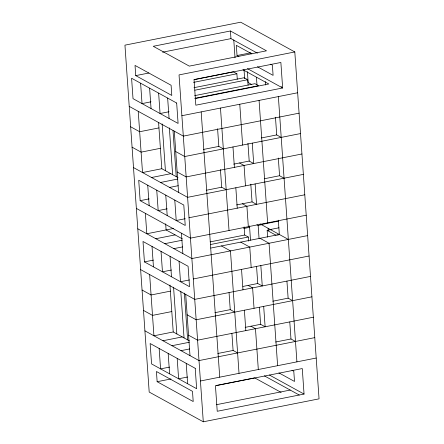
<?xml version="1.0" encoding="UTF-8"?>
<svg xmlns="http://www.w3.org/2000/svg" width="444" height="444" viewBox="0 0 444 444"><rect width="100%" height="100%" fill="white"/><g stroke="black" fill="none" stroke-linecap="round" stroke-linejoin="round"><path stroke-width="0.67" d="M230.43 30.986L153.252 46.287L189.311 66.123L266.494 50.816L230.43 30.986L230.963 38.634L257.409 53.18M162.587 52.192L230.963 38.634M135.736 75.619L171.8 95.454L171.09 85.254L135.026 65.418L135.736 75.619L148.895 73.01M251.953 53.924L236.325 45.332L237.035 55.533L250.849 52.797M294.805 51.948L179.032 74.903L203.291 421.8L319.058 398.845L294.805 51.948L240.709 22.2L124.942 45.155L149.195 392.052L203.291 421.8M194.017 79.581L233.283 71.795L236.891 73.776L237.268 79.221M193.562 82.368L236.891 73.776M194.006 87.679L244.1 77.744L247.708 79.731L248.091 85.17M194.899 90.199L247.708 79.731M151.032 101.82L142.03 103.607L140.604 83.2M194.666 95.643L254.923 83.694L258.53 85.681L194.888 98.296M195.016 98.607L268.809 83.977L242.968 69.764M169.064 111.738L160.062 113.525L158.636 93.118M181.885 115.718L297.658 92.763M158.958 127.911L139.666 131.735L130.647 126.779M299.084 113.165L183.317 136.119L129.221 106.371M160.384 148.318L141.092 152.142L132.073 147.18M203.519 149.428L218.825 146.398L223.332 148.873M261.405 137.951L276.706 134.921L281.213 137.396M300.51 133.572L184.743 156.527L175.724 151.571M178.038 177.644L161.81 168.72L142.518 172.549L138.234 111.327M151.532 177.506L170.829 173.682M233.755 164.125L249.195 161.061L253.702 163.542L252.275 143.135M301.937 153.979L186.169 176.934L177.15 171.972M160.55 182.462L177.844 179.032M169.564 187.424L178.211 185.709M140.149 200.677L185.226 225.469L183.799 205.061L138.722 180.27L140.149 200.677L149.156 198.89M206.377 190.243L221.678 187.207L226.185 189.688M264.258 178.766L279.559 175.73L284.071 178.211M303.363 174.381L187.596 197.336L133.5 167.588M167.183 208.808L158.181 210.595L156.754 190.187M236.608 204.934L252.048 201.876L256.554 204.351L255.128 183.949M189.022 217.743L304.789 194.788M185.215 218.726L176.213 220.507L174.786 200.105M173.41 228.488L146.798 233.766L145.371 213.359M155.811 238.722L175.108 234.898M306.216 215.196L190.448 238.151L136.352 208.397M164.829 243.678L182.129 240.248M261.305 224.553L278.604 221.123M256.937 224.742L258.142 225.402L261.999 224.636M243.667 228.499L249.656 227.311M173.843 248.64L182.495 246.925M270.318 229.509L278.971 227.794M267.632 237.163L267.155 230.364L271.018 229.598M210.173 241.886L244.7 235.043L248.307 237.024L248.59 241.103M210.395 244.539L248.307 237.024M210.806 248.057L279.337 234.465L278.338 220.185M277.456 235.065L278.743 234.809M144.428 261.893L189.51 286.685L188.084 266.278L143.001 241.486L144.428 261.893L153.435 260.106M307.648 235.603L191.875 258.558L137.784 228.804M171.467 270.024L162.46 271.811L161.033 251.404M193.301 278.96L309.074 256.005M189.499 279.942L180.492 281.724L179.065 261.322M170.374 291.153L151.077 294.983L142.063 290.021M242.962 286.43L257.753 283.5L262.26 285.975L260.833 265.573M310.5 276.412L194.727 299.367L140.637 269.619M171.8 311.56L152.503 315.384L143.49 310.428M214.935 312.676L230.236 309.64L234.748 312.121M272.821 301.199L288.123 298.163L292.629 300.644M311.927 296.82L196.154 319.774L187.14 314.813M189.455 340.892L173.227 331.968L153.935 335.792L149.65 274.575M162.948 340.748L182.24 336.924M245.171 327.367L260.606 324.309L265.118 326.79L263.686 306.382M313.353 317.221L197.586 340.176L188.567 335.22M171.961 345.709L189.261 342.28M180.98 350.666L189.627 348.951M217.788 353.485L233.094 350.455L237.601 352.93M275.674 342.008L290.975 338.977L295.482 341.453M314.779 337.629L199.012 360.584L144.916 330.836M169.586 367.094L160.578 368.881L159.152 348.473M157.143 381.707L193.207 401.537L192.491 391.336L156.427 371.5L157.143 381.707L170.957 378.965M187.618 377.012L178.61 378.793L177.184 358.391M200.438 380.991L316.206 358.036M216.095 385.531L254.69 377.877L281.135 392.424M216.422 404.695L290.215 390.06M304.051 394.061L217.227 411.277L215.445 385.769L302.27 368.553L304.051 394.061L269.464 375.041M270.585 64.175L272.388 65.163L273.099 75.369L257.47 66.772M237.035 55.533L238.839 56.527M247.452 68.62L282.65 87.979L280.869 62.471L194.039 79.687L195.821 105.195L282.65 87.979L281.102 86.608M251.759 84.549L248.152 82.562L247.391 71.684M239.544 162.976L244.05 165.457L245.482 185.858M242.396 203.785L246.908 206.266L248.335 226.673M260.101 223.893L288.35 239.427M267.155 230.364L276.174 235.32M260.04 238.295L269.053 243.251L277.617 365.684M240.742 242.119L249.761 247.08L251.187 267.482M221.451 245.943L230.464 250.904L239.027 373.337M182.323 238.861L166.095 229.937L165.662 223.815M248.107 285.409L252.614 287.89L254.04 308.297M250.96 326.223L255.467 328.699L258.319 369.513M291.986 370.257L293.789 371.251L294.505 381.452L278.876 372.86M264.369 375.846L299.228 395.021M278.36 96.587L296.914 361.86M275.469 117.233L276.706 134.921M278.327 158.047L279.559 175.73M286.935 281.157L288.123 298.163M289.788 321.972L290.975 338.977M265.423 81.596L265.662 84.998M268.121 228.249L268.265 230.292M259.068 100.411L267.627 222.844M256.454 77.323L256.976 84.804M258.142 225.402L259.046 238.328M244.039 69.813L244.655 78.655M247.957 143.379L249.195 161.061M250.81 184.188L252.048 201.876M256.565 266.494L257.753 283.5M259.418 307.304L260.606 324.309M249.506 225.885L250.505 240.171M239.771 104.24L242.624 145.049M233.777 39.888L235.031 57.809M244.128 226.878L244.7 235.043M232.978 146.964L234.404 167.366M235.831 187.773L237.257 208.181M241.542 269.397L242.968 289.804M244.394 310.206L245.821 330.614M220.479 108.064L229.037 230.497M217.588 128.71L218.825 146.398M220.44 169.525L221.678 187.207M229.049 292.635L230.236 309.64M231.901 333.45L233.094 350.455M201.182 111.888L219.73 377.161M174.298 131.163L178.577 192.38M181.435 233.189L182.861 253.596M185.714 294.411L189.993 355.627M173.016 130.569L176.235 176.657M184.382 293.129L187.651 339.899M167.649 98.074L169.075 118.481M186.203 363.347L187.629 383.755M169.358 127.9L172.633 174.67M180.775 291.142L184.044 337.917M162.149 123.932L165.418 170.707M173.565 287.179L176.834 333.949M165.767 195.144L167.194 215.551M170.052 256.36L171.478 276.767M158.58 122.466L161.81 168.72M169.947 285.031L173.227 331.968M149.617 88.162L151.049 108.564M168.171 353.43L169.597 373.837M147.735 185.231L149.167 205.633M152.02 246.448L153.446 266.85M176.668 103.036L131.591 78.244L133.017 98.646L178.094 123.438L176.668 103.036M195.216 368.309L150.139 343.517L151.565 363.919L196.642 388.711L195.216 368.309"/></g></svg>
